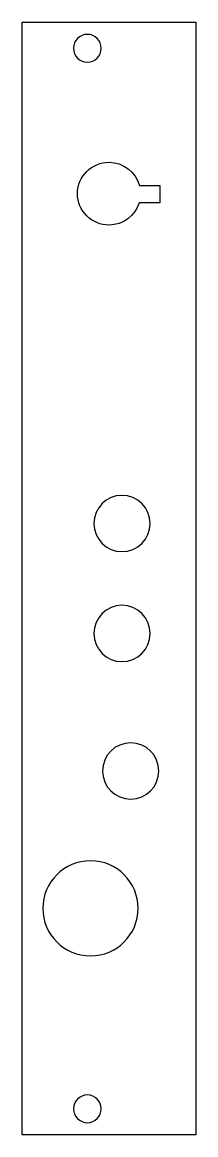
# Model space of a CAD drawing. Extents: x 139 to 159, y -169 to -41.
import ezdxf

# ---------------------------------------------------------------- set-up
doc = ezdxf.new("R2010")
doc.units = 0
doc.layers.add('LAYER_1', color=7, linetype='CONTINUOUS')

msp = doc.modelspace()

# ---------------------------------------------------------------- linework, layer by layer
at = {"layer": 'LAYER_1', "color": 1}
msp.add_lwpolyline([(138.73, -40.88), (158.73, -40.88), (158.73, -169.38), (138.73, -169.38), (138.73, -40.88)], dxfattribs=at)
for points, knots in [([(147.83, -43.89), (147.83, -44.78), (147.11, -45.49), (146.25, -45.49), (145.36, -45.49), (144.64, -44.78), (144.64, -43.89), (144.64, -43), (145.36, -42.28), (146.25, -42.28), (147.11, -42.28), (147.83, -43), (147.83, -43.89), (147.83, -43.89), (147.83, -43.89), (147.83, -43.89)], [0, 0, 0, 0, 1, 1, 1, 2, 2, 2, 3, 3, 3, 4, 4, 4, 5, 5, 5, 5]), ([(145.1, -60.67), (145.1, -62.68), (146.73, -64.31), (148.74, -64.31), (150.37, -64.31), (151.75, -63.21), (152.21, -61.73), (152.21, -61.73), (154.59, -61.73), (154.59, -61.73), (154.59, -61.73), (154.59, -59.72), (154.59, -59.72), (154.59, -59.72), (152.24, -59.72), (152.24, -59.72), (151.81, -58.19), (150.39, -57.05), (148.74, -57.05), (146.73, -57.05), (145.1, -58.68), (145.1, -60.67), (145.1, -60.67), (145.1, -60.67), (145.1, -60.67)], [0, 0, 0, 0, 1, 1, 1, 2, 2, 2, 3, 3, 3, 4, 4, 4, 5, 5, 5, 6, 6, 6, 7, 7, 7, 8, 8, 8, 8]), ([(153.48, -98.79), (153.48, -100.57), (152.02, -102.03), (150.22, -102.03), (148.45, -102.03), (146.99, -100.57), (146.99, -98.79), (146.99, -96.99), (148.45, -95.53), (150.22, -95.53), (152.02, -95.53), (153.48, -96.99), (153.48, -98.79), (153.48, -98.79), (153.48, -98.79), (153.48, -98.79)], [0, 0, 0, 0, 1, 1, 1, 2, 2, 2, 3, 3, 3, 4, 4, 4, 5, 5, 5, 5]), ([(153.48, -111.49), (153.48, -113.27), (152.02, -114.73), (150.22, -114.73), (148.45, -114.73), (146.99, -113.27), (146.99, -111.49), (146.99, -109.69), (148.45, -108.23), (150.22, -108.23), (152.02, -108.23), (153.48, -109.69), (153.48, -111.49), (153.48, -111.49), (153.48, -111.49), (153.48, -111.49)], [0, 0, 0, 0, 1, 1, 1, 2, 2, 2, 3, 3, 3, 4, 4, 4, 5, 5, 5, 5]), ([(154.48, -127.37), (154.48, -129.15), (153.04, -130.61), (151.24, -130.61), (149.44, -130.61), (147.98, -129.15), (147.98, -127.37), (147.98, -125.57), (149.44, -124.11), (151.24, -124.11), (153.04, -124.11), (154.48, -125.57), (154.48, -127.37), (154.48, -127.37), (154.48, -127.37), (154.48, -127.37)], [0, 0, 0, 0, 1, 1, 1, 2, 2, 2, 3, 3, 3, 4, 4, 4, 5, 5, 5, 5]), ([(152.09, -143.24), (152.09, -146.27), (149.63, -148.72), (146.61, -148.72), (143.56, -148.72), (141.1, -146.27), (141.1, -143.24), (141.1, -140.19), (143.56, -137.74), (146.61, -137.74), (149.63, -137.74), (152.09, -140.19), (152.09, -143.24), (152.09, -143.24), (152.09, -143.24), (152.09, -143.24)], [0, 0, 0, 0, 1, 1, 1, 2, 2, 2, 3, 3, 3, 4, 4, 4, 5, 5, 5, 5]), ([(147.83, -166.38), (147.83, -167.27), (147.11, -167.99), (146.25, -167.99), (145.36, -167.99), (144.64, -167.27), (144.64, -166.38), (144.64, -165.51), (145.36, -164.79), (146.25, -164.79), (147.11, -164.79), (147.83, -165.51), (147.83, -166.38), (147.83, -166.38), (147.83, -166.38), (147.83, -166.38)], [0, 0, 0, 0, 1, 1, 1, 2, 2, 2, 3, 3, 3, 4, 4, 4, 5, 5, 5, 5])]:
    msp.add_open_spline(points, degree=3, knots=knots, dxfattribs=at)

doc.saveas('drawing.dxf')
